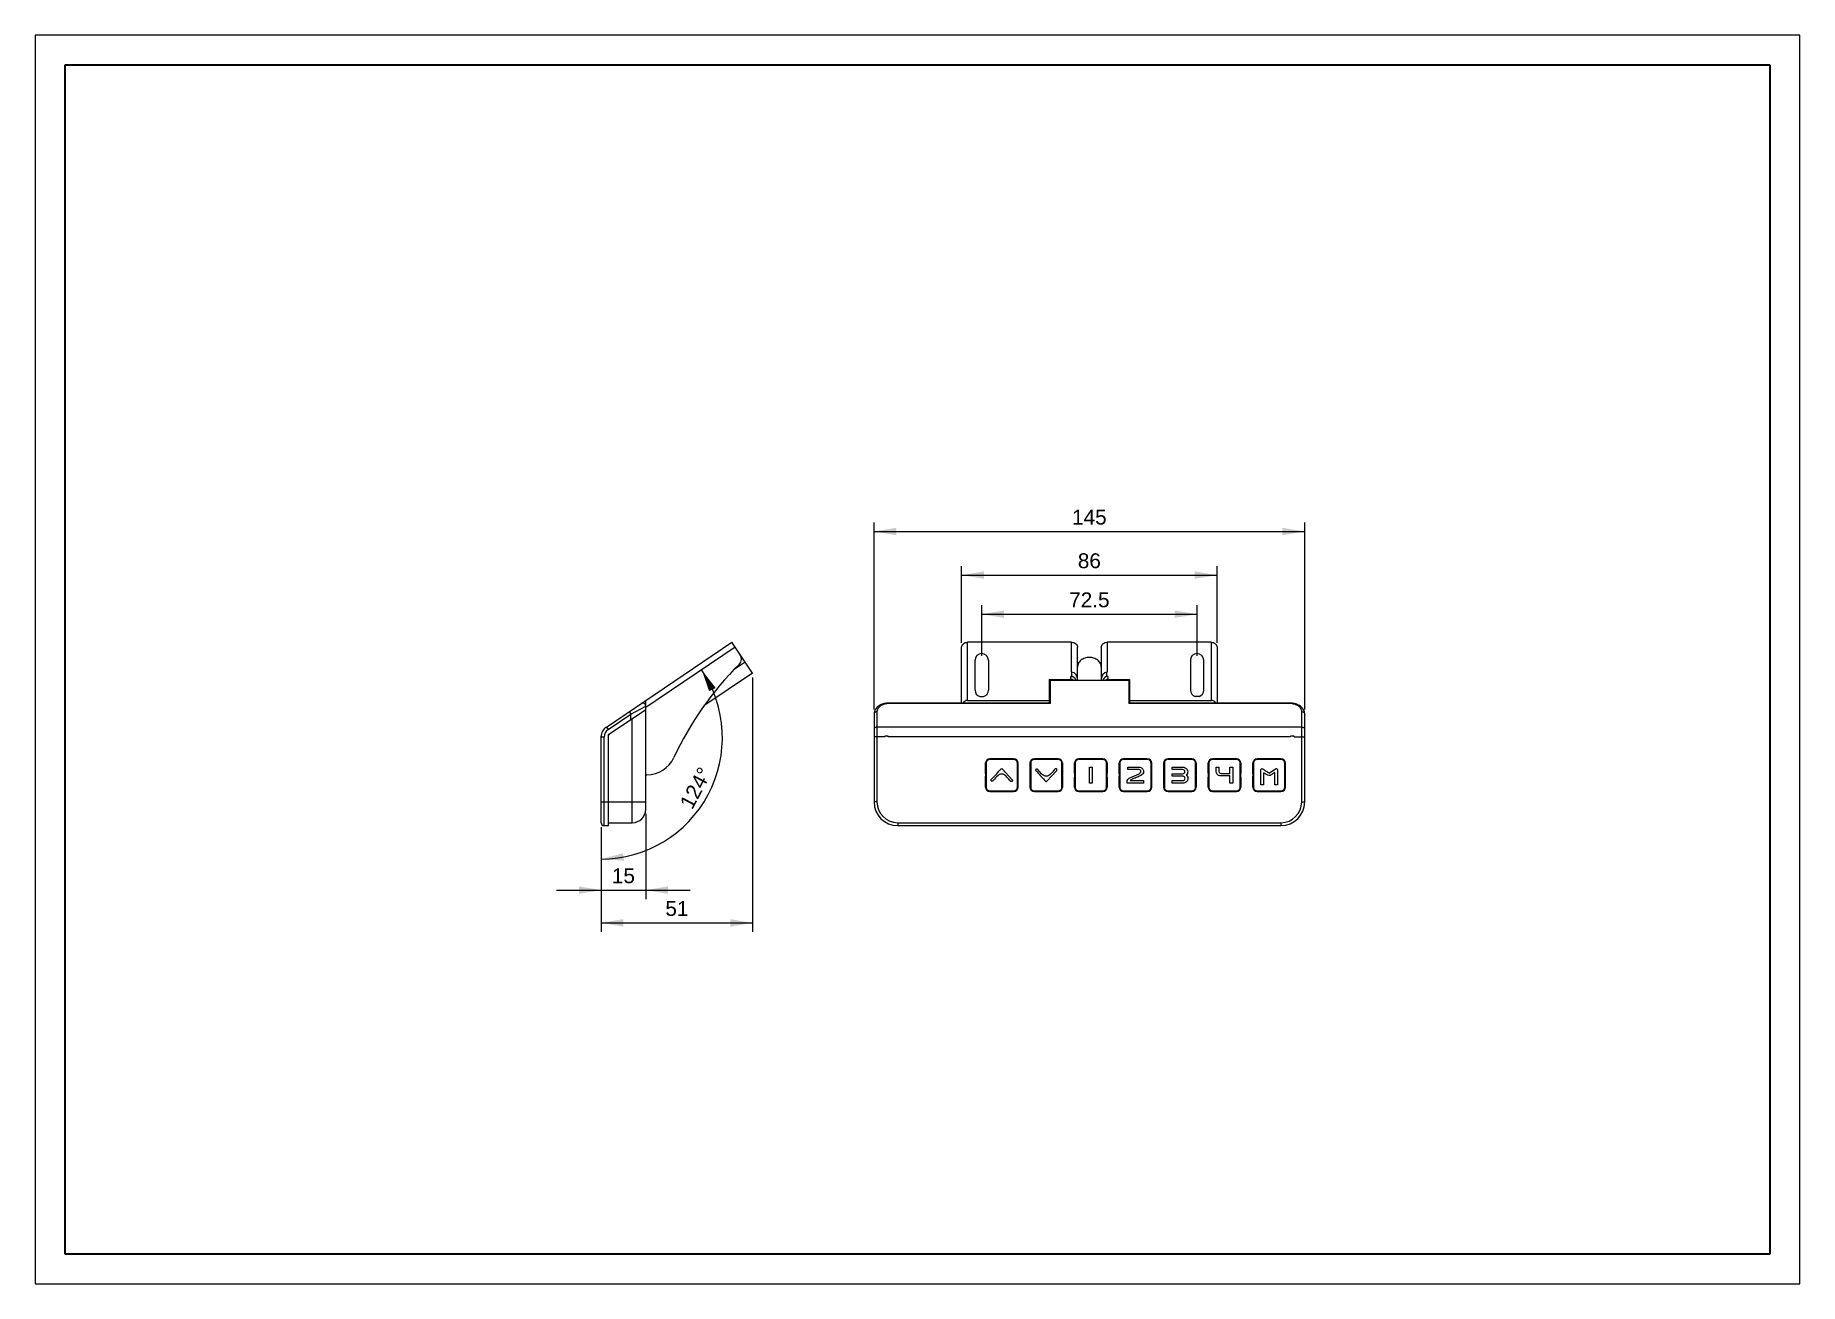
# Model space of a CAD drawing. Header units: millimetres. Extents: x -297 to 297, y -210 to 210.
import ezdxf

# ---------------------------------------------------------------- set-up
doc = ezdxf.new("R2010")
doc.units = ezdxf.units.MM
doc.layers.get('0').update_dxf_attribs({"lineweight": 20})
for name, color, linetype, lineweight in [('CAXA3', 7, 'Continuous', 18), ('粗实线层', 7, 'Continuous', 35), ('细实线层', 7, 'Continuous', 18)]:
    doc.layers.add(name, color=color, linetype=linetype, lineweight=lineweight)
doc.styles.add('标准', font='')
doc.styles.get('标准').set_extended_font_data('arial')
doc.dimstyles.new('标准', dxfattribs={"dimscale": 1.5, "dimtxt": 3.333333, "dimasz": 5, "dimexe": 2, "dimexo": 1, "dimgap": 1.5, "dimtad": 1, "dimdec": 1, "dimdsep": 46, "dimtxsty": '标准', "dimcen": 2.5, "dimdle": 10, "dimclrd": 256, "dimclre": 256, "dimclrt": 7, "dimadec": 0, "dimazin": 0, "dimtfac": 0.714286, "dimtdec": 1, "dimtmove": 0, "dimatfit": 3, "dimfxl": 0, "dimtolj": 1, "dimarcsym": 0})
doc.dimstyles.new('标准$0', dxfattribs={"dimscale": 1.5, "dimtxt": 3.333333, "dimasz": 5, "dimexe": 2, "dimexo": 1, "dimgap": 1.5, "dimtad": 1, "dimdec": 1, "dimdsep": 46, "dimtxsty": '标准', "dimcen": 2.5, "dimdle": 10, "dimclrd": 256, "dimclre": 256, "dimclrt": 7, "dimadec": 0, "dimazin": 0, "dimtfac": 0.714286, "dimtdec": 1, "dimtmove": 0, "dimatfit": 3, "dimfxl": 0, "dimtolj": 1, "dimarcsym": 0})

# ---------------------------------------------------------------- blocks, each defined once
blk = doc.blocks.new('$CAXA_FRAME_13B17AC1$')
at = {"layer": '粗实线层'}
for p, q in [((-287, 200), (-287, -200)), ((287, 200), (-287, 200)), ((287, -200), (287, 200)), ((-287, -200), (287, -200))]:
    blk.add_line(p, q, dxfattribs=at)
at = {"layer": '细实线层'}
for p, q in [((297, 210), (-297, 210)), ((-297, 210), (-297, -210)), ((297, -210), (297, 210)), ((-297, -210), (297, -210))]:
    blk.add_line(p, q, dxfattribs=at)
blk = doc.blocks.new('*X5')
at = {"layer": 'CAXA3', "linetype": 'Continuous'}
for points in [[(-14.64, 43.06), (-7.14, 44.31), (-7.14, 41.81)], [(130.36, 43.06), (122.86, 44.31), (122.86, 41.81)]]:
    blk.add_hatch(color=256, dxfattribs=at).paths.add_polyline_path(points, flags=0)
for p, q in [((-14.64, -16.86), (-14.64, 46.06)), ((-14.64, 43.06), (130.36, 43.06)), ((130.36, -16.86), (130.36, 46.06))]:
    blk.add_line(p, q, dxfattribs=at)
at = {"layer": 'CAXA3', "color": 7, "insert": (57.86, 47.87), "char_height": 5, "width": 21.2271, "attachment_point": 5, "rotation": 360, "style": '标准'}
blk.add_mtext('145', dxfattribs=at)
blk = doc.blocks.new('*X6')
at = {"layer": 'CAXA3', "linetype": 'Continuous'}
for points in [[(14.86, 28.39), (22.36, 29.64), (22.36, 27.14)], [(100.86, 28.39), (93.36, 29.64), (93.36, 27.14)]]:
    blk.add_hatch(color=256, dxfattribs=at).paths.add_polyline_path(points, flags=0)
for p, q in [((14.86, 5.63), (14.86, 31.39)), ((100.86, 5.63), (100.86, 31.39)), ((14.86, 28.39), (100.86, 28.39))]:
    blk.add_line(p, q, dxfattribs=at)
at = {"layer": 'CAXA3', "color": 7, "insert": (57.86, 33.19), "char_height": 5, "width": 14.3369, "attachment_point": 5, "style": '标准'}
blk.add_mtext('86', dxfattribs=at)
blk = doc.blocks.new('*X7')
at = {"layer": 'CAXA3', "linetype": 'Continuous'}
for points in [[(21.61, 15.24), (29.11, 16.49), (29.11, 13.99)], [(94.11, 15.24), (86.61, 16.49), (86.61, 13.99)]]:
    blk.add_hatch(color=256, dxfattribs=at).paths.add_polyline_path(points, flags=0)
for p, q in [((21.61, 1.22), (21.61, 18.24)), ((94.11, 1.22), (94.11, 18.24)), ((21.61, 15.24), (94.11, 15.24))]:
    blk.add_line(p, q, dxfattribs=at)
at = {"layer": 'CAXA3', "color": 7, "insert": (57.86, 20.04), "char_height": 5, "width": 25.9604, "attachment_point": 5, "style": '标准'}
blk.add_mtext('72.5', dxfattribs=at)
blk = doc.blocks.new('*X8')
at = {"layer": 'CAXA3', "linetype": 'Continuous'}
for points in [[(-106.51, -88.61), (-99.01, -87.36), (-99.01, -89.86)], [(-55.5, -88.61), (-63, -87.36), (-63, -89.86)]]:
    blk.add_hatch(color=256, dxfattribs=at).paths.add_polyline_path(points, flags=0)
for p, q in [((-55.5, -6.08), (-55.5, -91.61)), ((-106.51, -56.4), (-106.51, -91.61)), ((-106.51, -88.61), (-55.5, -88.61))]:
    blk.add_line(p, q, dxfattribs=at)
at = {"layer": 'CAXA3', "color": 7, "insert": (-81, -83.81), "char_height": 5, "width": 12.3857, "attachment_point": 5, "style": '标准'}
blk.add_mtext('51', dxfattribs=at)
blk = doc.blocks.new('*X9')
at = {"layer": 'CAXA3', "linetype": 'Continuous'}
for points in [[(-106.51, -77.59), (-114.01, -76.34), (-114.01, -78.84)], [(-91.51, -77.59), (-84.01, -76.34), (-84.01, -78.84)]]:
    blk.add_hatch(color=256, dxfattribs=at).paths.add_polyline_path(points, flags=0)
for p, q in [((-91.51, -51.9), (-91.51, -80.59)), ((-106.51, -56.4), (-106.51, -80.59)), ((-121.51, -77.59), (-76.51, -77.59))]:
    blk.add_line(p, q, dxfattribs=at)
at = {"layer": 'CAXA3', "color": 7, "insert": (-99.01, -72.79), "char_height": 5, "width": 13.4604, "attachment_point": 5, "style": '标准'}
blk.add_mtext('15', dxfattribs=at)
blk = doc.blocks.new('*X10')
at = {"layer": 'CAXA3', "linetype": 'Continuous'}
for points in [[(-72.66, -3.49), (-70.16, -10.66), (-67.92, -9.56)], [(-106.51, -67.14), (-99.16, -65.2), (-98.82, -67.68)]]:
    blk.add_hatch(color=256, dxfattribs=at).paths.add_polyline_path(points, flags=0)
blk.add_line((-106.51, -56.4), (-106.51, -70.14), dxfattribs=at)
for start, end in [(332, 34), (270, 332)]:
    blk.add_arc((-106.51, -26.31), 40.82, start, end, dxfattribs=at)
at = {"layer": 'CAXA3', "color": 7, "insert": (-74.69, -43.23), "char_height": 5, "width": 26.4405, "attachment_point": 5, "rotation": 62, "style": '标准'}
blk.add_mtext('124%%D', dxfattribs=at)

msp = doc.modelspace()

# ---------------------------------------------------------------- linework, layer by layer
at = {"color": 7, "linetype": 'Continuous'}
for p, q in [((-104.74, -22.71), (-62.49, 5.79)), ((-61.37, 4.13), (-91.51, -16.2)), ((-55.5, -4.58), (-62.49, 5.79)), ((14.86, -14.67), (14.86, 4.13)), ((16.86, -13.78), (16.86, 5.79)), ((51.86, 5.79), (16.86, 5.79)), ((51.86, -4.27), (51.86, 5.79)), ((53.86, -6.9), (53.86, 4.13)), ((61.86, 4.13), (61.86, -6.9)), ((63.86, 5.79), (63.86, -4.27)), ((98.86, 5.79), (63.86, 5.79)), ((98.86, 5.79), (98.86, -13.78)), ((100.86, 4.13), (100.86, -14.67)), ((-55.5, -4.58), (-71.88, -15.62)), ((-58.02, -0.85), (-61.69, -3.32)), ((19.36, -10.28), (19.36, -0.28)), ((23.86, -0.28), (23.86, -10.28)), ((51.61, -6.7), (51.61, -5.69)), ((51.61, -5.69), (51.96, -5.69)), ((51.96, -5.73), (51.96, -4.27)), ((63.76, -5.73), (63.76, -4.27)), ((64.11, -5.69), (63.76, -5.69)), ((64.11, -5.69), (64.11, -6.7)), ((91.86, -0.28), (91.86, -10.28)), ((96.36, -10.28), (96.36, -0.28)), ((44.36, -6.7), (44.36, -14.67)), ((44.36, -6.7), (51.61, -6.7)), ((44.61, -6.9), (44.61, -14.84)), ((44.61, -6.9), (71.11, -6.9)), ((64.11, -6.7), (71.36, -6.7)), ((71.11, -6.9), (71.11, -14.84)), ((71.36, -6.7), (71.36, -14.67)), ((-104.01, -25.23), (-91.51, -16.8)), ((-97.07, -17.53), (-96.51, -18.36)), ((-96.51, -18.36), (-91.51, -15.67)), ((-91.51, -15.29), (-91.51, -13.78)), ((-91.51, -50.4), (-91.51, -15.67)), ((-13.64, -17.53), (-13.64, -47.9)), ((-9.64, -14.84), (-9.64, -14.67)), ((44.61, -14.67), (-9.64, -14.67)), ((44.61, -14.84), (-9.64, -14.84)), ((16.86, -13.78), (44.36, -13.78)), ((20.95, -12.44), (22.27, -12.44)), ((125.36, -14.67), (71.11, -14.67)), ((125.36, -14.84), (71.11, -14.84)), ((71.36, -13.78), (98.86, -13.78)), ((94.77, -12.44), (93.45, -12.44)), ((125.49, -14.67), (125.36, -14.67)), ((125.36, -14.84), (125.36, -14.67)), ((129.36, -47.9), (129.36, -17.53)), ((-104.74, -22.71), (-104.18, -23.54)), ((-104.18, -23.54), (-96.51, -18.36)), ((-96.51, -20.17), (-96.51, -18.36)), ((-96.01, -54.9), (-96.01, -19.84)), ((-14.64, -18.36), (-14.64, -47.9)), ((129.36, -22.71), (-13.64, -22.71)), ((130.36, -47.9), (130.36, -18.36)), ((-106.51, -54.9), (-106.51, -25.76)), ((-106.51, -26.03), (-105.51, -26.03)), ((-105.51, -55.9), (-105.51, -26.03)), ((-104.01, -55.9), (-104.01, -25.23)), ((-103.94, -25.4), (-104.01, -25.4)), ((-11.04, -26.03), (-14.64, -26.03)), ((-9.84, -25.76), (-11.04, -25.76)), ((-11.04, -25.9), (-11.04, -25.76)), ((-11.04, -26.03), (-11.04, -25.9)), ((-9.84, -25.9), (-9.84, -25.76)), ((-9.84, -26.03), (-9.84, -25.9)), ((125.56, -26.03), (-9.84, -26.03)), ((126.76, -25.76), (125.56, -25.76)), ((125.56, -25.9), (125.56, -25.76)), ((125.56, -26.03), (125.56, -25.9)), ((126.76, -25.9), (126.76, -25.76)), ((126.76, -26.03), (126.76, -25.9)), ((126.76, -26.03), (130.36, -26.03)), ((22.86, -34.9), (22.86, -42.9)), ((22.91, -38.25), (22.91, -34.8)), ((22.91, -34.8), (23, -34.89)), ((23, -34.89), (23, -42.92)), ((23.1, -34.89), (23, -34.89)), ((23.1, -34.89), (23.1, -42.92)), ((24.26, -33.45), (24.35, -33.54)), ((24.26, -33.45), (27.71, -33.45)), ((24.35, -33.64), (24.35, -33.54)), ((32.38, -33.54), (24.35, -33.54)), ((32.38, -33.64), (24.35, -33.64)), ((32.36, -33.4), (24.36, -33.4)), ((27.71, -33.4), (27.71, -33.48)), ((28.21, -33.4), (28.21, -33.49)), ((28.51, -33.49), (28.21, -33.49)), ((28.51, -33.49), (28.51, -33.4)), ((29.01, -33.48), (29.01, -33.4)), ((29.01, -33.45), (32.46, -33.45)), ((32.46, -33.45), (32.38, -33.54)), ((32.38, -33.64), (32.38, -33.54)), ((33.62, -42.92), (33.62, -34.89)), ((33.62, -34.89), (33.72, -34.89)), ((33.81, -34.8), (33.72, -34.89)), ((33.72, -42.92), (33.72, -34.89)), ((33.81, -34.8), (33.81, -38.25)), ((33.86, -42.9), (33.86, -34.9)), ((37.86, -34.9), (37.86, -42.9)), ((37.91, -34.8), (38, -34.89)), ((37.91, -38.25), (37.91, -34.8)), ((38, -34.89), (38, -42.92)), ((38.1, -34.89), (38, -34.89)), ((38.1, -34.89), (38.1, -42.92)), ((39.26, -33.45), (39.35, -33.54)), ((39.26, -33.45), (42.71, -33.45)), ((39.35, -33.64), (39.35, -33.54)), ((47.38, -33.54), (39.35, -33.54)), ((47.38, -33.64), (39.35, -33.64)), ((47.36, -33.4), (39.36, -33.4)), ((42.71, -33.4), (42.71, -33.48)), ((43.21, -33.4), (43.21, -33.49)), ((43.51, -33.49), (43.21, -33.49)), ((43.51, -33.49), (43.51, -33.4)), ((44.01, -33.48), (44.01, -33.4)), ((44.01, -33.45), (47.46, -33.45)), ((47.46, -33.45), (47.38, -33.54)), ((47.38, -33.64), (47.38, -33.54)), ((48.62, -34.89), (48.72, -34.89)), ((48.62, -42.92), (48.62, -34.89)), ((48.81, -34.8), (48.72, -34.89)), ((48.72, -42.92), (48.72, -34.89)), ((48.81, -34.8), (48.81, -38.25)), ((48.86, -42.9), (48.86, -34.9)), ((52.86, -34.9), (52.86, -42.9)), ((52.91, -34.8), (53, -34.89)), ((52.91, -38.25), (52.91, -34.8)), ((53.1, -34.89), (53, -34.89)), ((53, -34.89), (53, -42.92)), ((53.1, -34.89), (53.1, -42.92)), ((54.26, -33.45), (57.71, -33.45)), ((54.26, -33.45), (54.35, -33.54)), ((62.38, -33.54), (54.35, -33.54)), ((54.35, -33.64), (54.35, -33.54)), ((62.38, -33.64), (54.35, -33.64)), ((62.36, -33.4), (54.36, -33.4)), ((57.71, -33.4), (57.71, -33.48)), ((58.21, -33.4), (58.21, -33.49)), ((58.51, -33.49), (58.21, -33.49)), ((58.51, -33.49), (58.51, -33.4)), ((59.01, -33.48), (59.01, -33.4)), ((59.01, -33.45), (62.46, -33.45)), ((62.46, -33.45), (62.38, -33.54)), ((62.38, -33.64), (62.38, -33.54)), ((63.62, -34.89), (63.72, -34.89)), ((63.62, -42.92), (63.62, -34.89)), ((63.81, -34.8), (63.72, -34.89)), ((63.72, -42.92), (63.72, -34.89)), ((63.81, -34.8), (63.81, -38.25)), ((63.86, -42.9), (63.86, -34.9)), ((67.86, -34.9), (67.86, -42.9)), ((67.91, -34.8), (68, -34.89)), ((67.91, -38.25), (67.91, -34.8)), ((68.1, -34.89), (68, -34.89)), ((68, -34.89), (68, -42.92)), ((68.1, -34.89), (68.1, -42.92)), ((69.26, -33.45), (72.71, -33.45)), ((69.26, -33.45), (69.35, -33.54)), ((77.38, -33.54), (69.35, -33.54)), ((69.35, -33.64), (69.35, -33.54)), ((77.38, -33.64), (69.35, -33.64)), ((77.36, -33.4), (69.36, -33.4)), ((72.71, -33.4), (72.71, -33.48)), ((73.21, -33.4), (73.21, -33.49)), ((73.51, -33.49), (73.21, -33.49)), ((73.51, -33.49), (73.51, -33.4)), ((74.01, -33.48), (74.01, -33.4)), ((74.01, -33.45), (77.46, -33.45)), ((77.46, -33.45), (77.38, -33.54)), ((77.38, -33.64), (77.38, -33.54)), ((78.62, -34.89), (78.72, -34.89)), ((78.62, -42.92), (78.62, -34.89)), ((78.81, -34.8), (78.72, -34.89)), ((78.72, -42.92), (78.72, -34.89)), ((78.81, -34.8), (78.81, -38.25)), ((78.86, -42.9), (78.86, -34.9)), ((82.86, -34.9), (82.86, -42.9)), ((82.91, -34.8), (83, -34.89)), ((82.91, -38.25), (82.91, -34.8)), ((83.1, -34.89), (83, -34.89)), ((83, -34.89), (83, -42.92)), ((83.1, -34.89), (83.1, -42.92)), ((84.26, -33.45), (87.71, -33.45)), ((84.26, -33.45), (84.35, -33.54)), ((92.38, -33.54), (84.35, -33.54)), ((84.35, -33.64), (84.35, -33.54)), ((92.38, -33.64), (84.35, -33.64)), ((92.36, -33.4), (84.36, -33.4)), ((87.71, -33.4), (87.71, -33.48)), ((88.21, -33.4), (88.21, -33.49)), ((88.51, -33.49), (88.21, -33.49)), ((88.51, -33.49), (88.51, -33.4)), ((89.01, -33.48), (89.01, -33.4)), ((89.01, -33.45), (92.46, -33.45)), ((92.46, -33.45), (92.38, -33.54)), ((92.38, -33.64), (92.38, -33.54)), ((93.62, -34.89), (93.72, -34.89)), ((93.62, -42.92), (93.62, -34.89)), ((93.81, -34.8), (93.72, -34.89)), ((93.72, -42.92), (93.72, -34.89)), ((93.81, -34.8), (93.81, -38.25)), ((93.86, -42.9), (93.86, -34.9)), ((97.86, -34.9), (97.86, -42.9)), ((97.91, -34.8), (98, -34.89)), ((97.91, -38.25), (97.91, -34.8)), ((98.1, -34.89), (98, -34.89)), ((98, -34.89), (98, -42.92)), ((98.1, -34.89), (98.1, -42.92)), ((99.26, -33.45), (102.71, -33.45)), ((99.26, -33.45), (99.35, -33.54)), ((107.38, -33.54), (99.35, -33.54)), ((99.35, -33.64), (99.35, -33.54)), ((107.38, -33.64), (99.35, -33.64)), ((107.36, -33.4), (99.36, -33.4)), ((102.71, -33.4), (102.71, -33.48)), ((103.21, -33.4), (103.21, -33.49)), ((103.51, -33.49), (103.21, -33.49)), ((103.51, -33.49), (103.51, -33.4)), ((104.01, -33.48), (104.01, -33.4)), ((104.01, -33.45), (107.46, -33.45)), ((107.46, -33.45), (107.38, -33.54)), ((107.38, -33.64), (107.38, -33.54)), ((108.62, -34.89), (108.72, -34.89)), ((108.62, -42.92), (108.62, -34.89)), ((108.81, -34.8), (108.72, -34.89)), ((108.72, -42.92), (108.72, -34.89)), ((108.81, -34.8), (108.81, -38.25)), ((108.86, -42.9), (108.86, -34.9)), ((112.86, -34.9), (112.86, -42.9)), ((112.91, -34.8), (113, -34.89)), ((112.91, -38.25), (112.91, -34.8)), ((113.1, -34.89), (113, -34.89)), ((113, -34.89), (113, -42.92)), ((113.1, -34.89), (113.1, -42.92)), ((114.26, -33.45), (117.71, -33.45)), ((114.26, -33.45), (114.35, -33.54)), ((122.38, -33.54), (114.35, -33.54)), ((114.35, -33.64), (114.35, -33.54)), ((122.38, -33.64), (114.35, -33.64)), ((122.36, -33.4), (114.36, -33.4)), ((117.71, -33.4), (117.71, -33.48)), ((118.21, -33.4), (118.21, -33.49)), ((118.51, -33.49), (118.21, -33.49)), ((118.51, -33.49), (118.51, -33.4)), ((119.01, -33.48), (119.01, -33.4)), ((119.01, -33.45), (122.46, -33.45)), ((122.46, -33.45), (122.38, -33.54)), ((122.38, -33.64), (122.38, -33.54)), ((123.62, -34.89), (123.72, -34.89)), ((123.62, -42.92), (123.62, -34.89)), ((123.81, -34.8), (123.72, -34.89)), ((123.72, -42.92), (123.72, -34.89)), ((123.81, -34.8), (123.81, -38.25)), ((123.86, -42.9), (123.86, -34.9)), ((-91.51, -38.78), (-91.08, -38.78)), ((22.94, -38.25), (22.86, -38.25)), ((22.95, -38.75), (22.86, -38.75)), ((22.86, -39.05), (22.95, -39.05)), ((22.86, -39.55), (22.94, -39.55)), ((22.91, -43), (22.91, -39.55)), ((22.95, -38.75), (22.95, -39.05)), ((28.58, -36.84), (31.9, -40.5)), ((33.77, -39.05), (33.77, -38.75)), ((33.86, -38.75), (33.77, -38.75)), ((33.77, -39.05), (33.86, -39.05)), ((33.86, -38.25), (33.78, -38.25)), ((33.78, -39.55), (33.86, -39.55)), ((33.81, -39.55), (33.81, -43)), ((37.94, -38.25), (37.86, -38.25)), ((37.95, -38.75), (37.86, -38.75)), ((37.86, -39.05), (37.95, -39.05)), ((37.86, -39.55), (37.94, -39.55)), ((37.91, -43), (37.91, -39.55)), ((37.95, -38.75), (37.95, -39.05)), ((46.9, -37.31), (43.58, -40.96)), ((48.86, -38.75), (48.77, -38.75)), ((48.77, -39.05), (48.77, -38.75)), ((48.77, -39.05), (48.86, -39.05)), ((48.86, -38.25), (48.78, -38.25)), ((48.78, -39.55), (48.86, -39.55)), ((48.81, -39.55), (48.81, -43)), ((52.94, -38.25), (52.86, -38.25)), ((52.95, -38.75), (52.86, -38.75)), ((52.86, -39.05), (52.95, -39.05)), ((52.86, -39.55), (52.94, -39.55)), ((52.91, -43), (52.91, -39.55)), ((52.95, -38.75), (52.95, -39.05)), ((57.91, -36.17), (58.81, -36.17)), ((57.91, -41.63), (57.91, -36.17)), ((58.81, -36.17), (58.81, -41.63)), ((63.86, -38.75), (63.77, -38.75)), ((63.77, -39.05), (63.77, -38.75)), ((63.77, -39.05), (63.86, -39.05)), ((63.86, -38.25), (63.78, -38.25)), ((63.78, -39.55), (63.86, -39.55)), ((63.81, -39.55), (63.81, -43)), ((67.94, -38.25), (67.86, -38.25)), ((67.95, -38.75), (67.86, -38.75)), ((67.86, -39.05), (67.95, -39.05)), ((67.86, -39.55), (67.94, -39.55)), ((67.91, -43), (67.91, -39.55)), ((67.95, -38.75), (67.95, -39.05)), ((70.6, -41.63), (70.6, -40.72)), ((70.82, -36.17), (74.61, -36.17)), ((70.82, -37.06), (70.82, -36.17)), ((74.58, -37.06), (70.82, -37.06)), ((71.5, -39.8), (74.58, -38.41)), ((71.54, -40.72), (76.06, -40.72)), ((76.06, -40.72), (76.06, -41.63)), ((78.86, -38.75), (78.77, -38.75)), ((78.77, -39.05), (78.77, -38.75)), ((78.77, -39.05), (78.86, -39.05)), ((78.86, -38.25), (78.78, -38.25)), ((78.78, -39.55), (78.86, -39.55)), ((78.81, -39.55), (78.81, -43)), ((82.94, -38.25), (82.86, -38.25)), ((82.95, -38.75), (82.86, -38.75)), ((82.86, -39.05), (82.95, -39.05)), ((82.86, -39.55), (82.94, -39.55)), ((82.91, -43), (82.91, -39.55)), ((82.95, -38.75), (82.95, -39.05)), ((85.68, -36.17), (89.29, -36.17)), ((85.68, -37.06), (85.68, -36.17)), ((89.24, -37.06), (85.68, -37.06)), ((85.68, -38.41), (89.24, -38.41)), ((85.68, -39.29), (85.68, -38.41)), ((89.39, -39.29), (85.68, -39.29)), ((85.68, -40.72), (89.31, -40.72)), ((85.68, -41.63), (85.68, -40.72)), ((93.86, -38.75), (93.77, -38.75)), ((93.77, -39.05), (93.77, -38.75)), ((93.77, -39.05), (93.86, -39.05)), ((93.86, -38.25), (93.78, -38.25)), ((93.78, -39.55), (93.86, -39.55)), ((93.81, -39.55), (93.81, -43)), ((97.94, -38.25), (97.86, -38.25)), ((97.95, -38.75), (97.86, -38.75)), ((97.86, -39.05), (97.95, -39.05)), ((97.86, -39.55), (97.94, -39.55)), ((97.91, -43), (97.91, -39.55)), ((97.95, -38.75), (97.95, -39.05)), ((100.6, -36.17), (101.48, -36.17)), ((100.6, -37.68), (100.6, -36.17)), ((101.48, -36.17), (101.48, -37.69)), ((102.13, -38.33), (105.18, -38.33)), ((105.18, -39.19), (102.13, -39.19)), ((105.18, -36.17), (106.12, -36.17)), ((105.18, -38.33), (105.18, -36.17)), ((105.18, -41.63), (105.18, -39.19)), ((106.12, -36.17), (106.12, -41.63)), ((108.86, -38.75), (108.77, -38.75)), ((108.77, -39.05), (108.77, -38.75)), ((108.77, -39.05), (108.86, -39.05)), ((108.86, -38.25), (108.78, -38.25)), ((108.78, -39.55), (108.86, -39.55)), ((108.81, -39.55), (108.81, -43)), ((112.94, -38.25), (112.86, -38.25)), ((112.95, -38.75), (112.86, -38.75)), ((112.86, -39.05), (112.95, -39.05)), ((112.86, -39.55), (112.94, -39.55)), ((112.91, -43), (112.91, -39.55)), ((112.95, -38.75), (112.95, -39.05)), ((115.64, -42.16), (115.64, -36.99)), ((117.99, -38.97), (116.53, -38.09)), ((116.53, -38.09), (116.53, -42.16)), ((118.39, -38.19), (120.52, -36.83)), ((120.25, -42.16), (120.25, -38.05)), ((121.16, -37.05), (121.16, -42.16)), ((123.86, -38.75), (123.77, -38.75)), ((123.77, -39.05), (123.77, -38.75)), ((123.77, -39.05), (123.86, -39.05)), ((123.86, -38.25), (123.78, -38.25)), ((123.78, -39.55), (123.86, -39.55)), ((123.81, -39.55), (123.81, -43)), ((22.91, -43), (23, -42.92)), ((23.1, -42.92), (23, -42.92)), ((24.26, -44.35), (24.35, -44.27)), ((27.71, -44.35), (24.26, -44.35)), ((24.35, -44.17), (24.35, -44.27)), ((24.35, -44.17), (32.38, -44.17)), ((24.35, -44.27), (32.38, -44.27)), ((24.36, -44.4), (32.36, -44.4)), ((27.71, -44.32), (27.71, -44.4)), ((28.21, -44.31), (28.21, -44.4)), ((28.21, -44.31), (28.51, -44.31)), ((28.51, -44.4), (28.51, -44.31)), ((29.01, -44.4), (29.01, -44.32)), ((32.46, -44.35), (29.01, -44.35)), ((32.38, -44.17), (32.38, -44.27)), ((32.46, -44.35), (32.38, -44.27)), ((33.62, -42.92), (33.72, -42.92)), ((33.81, -43), (33.72, -42.92)), ((37.91, -43), (38, -42.92)), ((38.1, -42.92), (38, -42.92)), ((39.26, -44.35), (39.35, -44.27)), ((42.71, -44.35), (39.26, -44.35)), ((39.35, -44.17), (39.35, -44.27)), ((39.35, -44.17), (47.38, -44.17)), ((39.35, -44.27), (47.38, -44.27)), ((39.36, -44.4), (47.36, -44.4)), ((42.71, -44.32), (42.71, -44.4)), ((43.21, -44.31), (43.51, -44.31)), ((43.21, -44.31), (43.21, -44.4)), ((43.51, -44.4), (43.51, -44.31)), ((44.01, -44.4), (44.01, -44.32)), ((47.46, -44.35), (44.01, -44.35)), ((47.38, -44.17), (47.38, -44.27)), ((47.46, -44.35), (47.38, -44.27)), ((48.62, -42.92), (48.72, -42.92)), ((48.81, -43), (48.72, -42.92)), ((52.91, -43), (53, -42.92)), ((53.1, -42.92), (53, -42.92)), ((54.26, -44.35), (54.35, -44.27)), ((57.71, -44.35), (54.26, -44.35)), ((54.35, -44.17), (62.38, -44.17)), ((54.35, -44.17), (54.35, -44.27)), ((54.35, -44.27), (62.38, -44.27)), ((54.36, -44.4), (62.36, -44.4)), ((57.71, -44.32), (57.71, -44.4)), ((58.81, -41.63), (57.91, -41.63)), ((58.21, -44.31), (58.51, -44.31)), ((58.21, -44.31), (58.21, -44.4)), ((58.51, -44.4), (58.51, -44.31)), ((59.01, -44.4), (59.01, -44.32)), ((62.46, -44.35), (59.01, -44.35)), ((62.38, -44.17), (62.38, -44.27)), ((62.46, -44.35), (62.38, -44.27)), ((63.62, -42.92), (63.72, -42.92)), ((63.81, -43), (63.72, -42.92)), ((67.91, -43), (68, -42.92)), ((68.1, -42.92), (68, -42.92)), ((69.26, -44.35), (69.35, -44.27)), ((72.71, -44.35), (69.26, -44.35)), ((69.35, -44.17), (77.38, -44.17)), ((69.35, -44.17), (69.35, -44.27)), ((69.35, -44.27), (77.38, -44.27)), ((69.36, -44.4), (77.36, -44.4)), ((76.06, -41.63), (70.6, -41.63)), ((72.71, -44.32), (72.71, -44.4)), ((73.21, -44.31), (73.51, -44.31)), ((73.21, -44.31), (73.21, -44.4)), ((73.51, -44.4), (73.51, -44.31)), ((74.01, -44.4), (74.01, -44.32)), ((77.46, -44.35), (74.01, -44.35)), ((77.38, -44.17), (77.38, -44.27)), ((77.46, -44.35), (77.38, -44.27)), ((78.62, -42.92), (78.72, -42.92)), ((78.81, -43), (78.72, -42.92)), ((82.91, -43), (83, -42.92)), ((83.1, -42.92), (83, -42.92)), ((84.26, -44.35), (84.35, -44.27)), ((87.71, -44.35), (84.26, -44.35)), ((84.35, -44.17), (92.38, -44.17)), ((84.35, -44.17), (84.35, -44.27)), ((84.35, -44.27), (92.38, -44.27)), ((84.36, -44.4), (92.36, -44.4)), ((89.31, -41.63), (85.68, -41.63)), ((87.71, -44.32), (87.71, -44.4)), ((88.21, -44.31), (88.51, -44.31)), ((88.21, -44.31), (88.21, -44.4)), ((88.51, -44.4), (88.51, -44.31)), ((89.01, -44.4), (89.01, -44.32)), ((92.46, -44.35), (89.01, -44.35)), ((92.38, -44.17), (92.38, -44.27)), ((92.46, -44.35), (92.38, -44.27)), ((93.62, -42.92), (93.72, -42.92)), ((93.81, -43), (93.72, -42.92)), ((97.91, -43), (98, -42.92)), ((98.1, -42.92), (98, -42.92)), ((99.26, -44.35), (99.35, -44.27)), ((102.71, -44.35), (99.26, -44.35)), ((99.35, -44.17), (107.38, -44.17)), ((99.35, -44.17), (99.35, -44.27)), ((99.35, -44.27), (107.38, -44.27)), ((99.36, -44.4), (107.36, -44.4)), ((102.71, -44.32), (102.71, -44.4)), ((103.21, -44.31), (103.51, -44.31)), ((103.21, -44.31), (103.21, -44.4)), ((103.51, -44.4), (103.51, -44.31)), ((104.01, -44.4), (104.01, -44.32)), ((107.46, -44.35), (104.01, -44.35)), ((106.12, -41.63), (105.18, -41.63)), ((107.38, -44.17), (107.38, -44.27)), ((107.46, -44.35), (107.38, -44.27)), ((108.62, -42.92), (108.72, -42.92)), ((108.81, -43), (108.72, -42.92)), ((112.91, -43), (113, -42.92)), ((113.1, -42.92), (113, -42.92)), ((114.26, -44.35), (114.35, -44.27)), ((117.71, -44.35), (114.26, -44.35)), ((114.35, -44.17), (122.38, -44.17)), ((114.35, -44.17), (114.35, -44.27)), ((114.35, -44.27), (122.38, -44.27)), ((114.36, -44.4), (122.36, -44.4)), ((116.53, -42.16), (115.64, -42.16)), ((117.71, -44.32), (117.71, -44.4)), ((118.21, -44.31), (118.51, -44.31)), ((118.21, -44.31), (118.21, -44.4)), ((118.51, -44.4), (118.51, -44.31)), ((119.01, -44.4), (119.01, -44.32)), ((122.46, -44.35), (119.01, -44.35)), ((121.16, -42.16), (120.25, -42.16)), ((122.38, -44.17), (122.38, -44.27)), ((122.46, -44.35), (122.38, -44.27)), ((123.62, -42.92), (123.72, -42.92)), ((123.81, -43), (123.72, -42.92)), ((-106.51, -47.9), (-91.51, -47.9)), ((-13.64, -47.9), (-14.64, -47.9)), ((129.36, -47.9), (130.36, -47.9)), ((-105.51, -55.9), (-104.01, -55.9)), ((-104.01, -54.9), (-96.01, -54.9)), ((-6.64, -54.9), (-6.64, -55.9)), ((-6.64, -54.9), (122.36, -54.9)), ((-6.64, -55.9), (122.36, -55.9)), ((122.36, -54.9), (122.36, -55.9))]:
    msp.add_line(p, q, dxfattribs=at)
for points in [[(-9.64, -14.67), (-9.75, -14.67), (-10.11, -14.68), (-10.47, -14.71), (-10.83, -14.77), (-11.18, -14.84), (-11.54, -14.94), (-11.89, -15.05), (-12.23, -15.19), (-12.56, -15.35), (-12.87, -15.52), (-13.17, -15.72), (-13.44, -15.94), (-13.7, -16.18), (-13.93, -16.44), (-14.12, -16.71), (-14.29, -17), (-14.43, -17.29), (-14.53, -17.6), (-14.6, -17.91), (-14.64, -18.22), (-14.64, -18.36)], [(130.36, -18.36), (130.36, -18.23), (130.33, -17.92), (130.26, -17.61), (130.16, -17.31), (130.02, -17.01), (129.85, -16.72), (129.66, -16.45), (129.43, -16.19), (129.18, -15.95), (128.9, -15.73), (128.61, -15.53), (128.29, -15.35), (127.96, -15.2), (127.63, -15.06), (127.28, -14.94), (126.92, -14.85), (126.57, -14.77), (126.21, -14.72), (125.85, -14.68), (125.49, -14.67)]]:
    msp.add_lwpolyline(points, dxfattribs=at)
for centre, radius, start, end in [((-61.74, 0.21), 2.5, 314.92336, 34), ((21.61, -0.28), 2.25, 0, 180), ((94.11, -0.28), 2.25, 0, 180), ((17.7, -79.45), 110, 134.92336, 155.02628), ((51.86, -9.57), 5.3, 88.91862, 90.0002), ((63.86, -9.57), 5.3, 89.9998, 91.08138), ((21.61, -10.28), 2.25, 180, 252.9389), ((21.61, -10.28), 2.25, 287.0611, 360), ((94.11, -10.28), 2.25, 180, 252.9389), ((94.11, -10.28), 2.25, 287.0611, 0), ((-92.51, -15.67), 1, 0, 124), ((-102.51, -26.03), 4, 124, 180), ((-102.51, -26.03), 3, 124, 180), ((-103.01, -25.76), 1, 130.3422, 167.45856), ((-91.08, -28.78), 10, 270, 335.02628), ((24.36, -34.9), 1.5, 90, 180), ((24.35, -34.89), 1.35, 89.99872, 180.00128), ((24.35, -34.89), 1.25, 89.99693, 180.00307), ((32.36, -34.9), 1.5, 0, 90), ((32.38, -34.89), 1.35, 359.99872, 90.00128), ((32.38, -34.89), 1.25, 359.99693, 90.00307), ((39.36, -34.9), 1.5, 90, 180), ((39.35, -34.89), 1.35, 89.99872, 180.00128), ((39.35, -34.89), 1.25, 89.99693, 180.00307), ((47.36, -34.9), 1.5, 360, 90), ((47.38, -34.89), 1.35, 359.99872, 90.00128), ((47.38, -34.89), 1.25, 359.99693, 90.00307), ((54.36, -34.9), 1.5, 90, 180), ((54.35, -34.89), 1.35, 89.99872, 180.00128), ((54.35, -34.89), 1.25, 89.99693, 180.00307), ((62.36, -34.9), 1.5, 0, 90), ((62.38, -34.89), 1.35, 359.99872, 90.00128), ((62.38, -34.89), 1.25, 359.99693, 90.00307), ((69.36, -34.9), 1.5, 90, 180), ((69.35, -34.89), 1.35, 89.99872, 180.00128), ((69.35, -34.89), 1.25, 89.99693, 180.00307), ((77.36, -34.9), 1.5, 0, 90), ((77.38, -34.89), 1.35, 359.99872, 90.00128), ((77.38, -34.89), 1.25, 359.99693, 90.00307), ((84.36, -34.9), 1.5, 90, 180), ((84.35, -34.89), 1.35, 89.99872, 180.00128), ((84.35, -34.89), 1.25, 89.99693, 180.00307), ((92.36, -34.9), 1.5, 0, 90), ((92.38, -34.89), 1.35, 359.99872, 90.00128), ((92.38, -34.89), 1.25, 359.99693, 90.00307), ((99.36, -34.9), 1.5, 90, 180), ((99.35, -34.89), 1.35, 89.99872, 180.00128), ((99.35, -34.89), 1.25, 89.99693, 180.00307), ((107.36, -34.9), 1.5, 0, 90), ((107.38, -34.89), 1.35, 359.99872, 90.00128), ((107.38, -34.89), 1.25, 359.99693, 90.00307), ((114.36, -34.9), 1.5, 90, 180), ((114.35, -34.89), 1.35, 89.99872, 180.00128), ((114.35, -34.89), 1.25, 89.99693, 180.00307), ((122.36, -34.9), 1.5, 0, 90), ((122.38, -34.89), 1.35, 359.99872, 90.00128), ((122.38, -34.89), 1.25, 359.99693, 90.00307), ((24.36, -42.9), 1.5, 180, 270), ((24.35, -42.92), 1.35, 179.99871, 270.00129), ((24.35, -42.92), 1.25, 179.99693, 270.00307), ((32.36, -42.9), 1.5, 270, 0), ((32.38, -42.92), 1.35, 269.99871, 0.00129), ((32.38, -42.92), 1.25, 269.99693, 0.00307), ((39.36, -42.9), 1.5, 180, 270), ((39.35, -42.92), 1.35, 179.99871, 270.00129), ((39.35, -42.92), 1.25, 179.99693, 270.00307), ((47.36, -42.9), 1.5, 270, 0), ((47.38, -42.92), 1.35, 269.99871, 0.00129), ((47.38, -42.92), 1.25, 269.99693, 0.00307), ((54.36, -42.9), 1.5, 180, 270), ((54.35, -42.92), 1.35, 179.99871, 270.00129), ((54.35, -42.92), 1.25, 179.99693, 270.00307), ((62.36, -42.9), 1.5, 270, 0), ((62.38, -42.92), 1.35, 269.99871, 0.00129), ((62.38, -42.92), 1.25, 269.99693, 0.00307), ((69.36, -42.9), 1.5, 180, 270), ((69.35, -42.92), 1.35, 179.99871, 270.00129), ((69.35, -42.92), 1.25, 179.99693, 270.00307), ((77.36, -42.9), 1.5, 270, 0), ((77.38, -42.92), 1.35, 269.99871, 0.00129), ((77.38, -42.92), 1.25, 269.99693, 0.00307), ((84.36, -42.9), 1.5, 180, 270), ((84.35, -42.92), 1.35, 179.99871, 270.00129), ((84.35, -42.92), 1.25, 179.99693, 270.00307), ((92.36, -42.9), 1.5, 270, 0), ((92.38, -42.92), 1.35, 269.99871, 0.00129), ((92.38, -42.92), 1.25, 269.99693, 0.00307), ((99.36, -42.9), 1.5, 180, 270), ((99.35, -42.92), 1.35, 179.99871, 270.00129), ((99.35, -42.92), 1.25, 179.99693, 270.00307), ((107.36, -42.9), 1.5, 270, 360), ((107.38, -42.92), 1.35, 269.99871, 0.00129), ((107.38, -42.92), 1.25, 269.99693, 0.00307), ((114.36, -42.9), 1.5, 180, 270), ((114.35, -42.92), 1.35, 179.99871, 270.00129), ((114.35, -42.92), 1.25, 179.99693, 270.00307), ((122.36, -42.9), 1.5, 270, 360), ((122.38, -42.92), 1.35, 269.99871, 0.00129), ((122.38, -42.92), 1.25, 269.99693, 0.00307), ((-96.01, -50.4), 4.5, 270, 0), ((-6.64, -47.9), 8, 180, 270), ((-6.64, -47.9), 7, 180, 270), ((122.36, -47.9), 8, 270, 360), ((122.36, -47.9), 7, 270, 360), ((-105.51, -54.9), 1, 180, 270)]:
    msp.add_arc(centre, radius, start, end, dxfattribs=at)
for centre, major_axis, ratio, start_param, end_param in [((51.61, -8.1), (0, 2.41), 0.829038, 5.232431, 6.283185), ((51.86, -6.69), (0, -2.41), 0.829038, 1.570796, 3.091572), ((63.86, -6.69), (0, 2.41), 0.829038, 0.050021, 1.570796), ((64.11, -8.1), (0, 2.41), 0.829038, 0, 1.050754), ((51.61, -9.11), (0, 2.41), 0.829038, 5.871606, 6.283185), ((64.11, -9.11), (0, -2.41), 0.829038, 3.141593, 3.553172), ((16.86, -16.2), (0, -2.41), 0.829038, 3.141593, 4.023909), ((98.86, -16.2), (0, -2.41), 0.829038, 2.259276, 3.141593), ((28.21, -33.48), (0.5, 0), 0.017455, 3.141593, 4.712389), ((28.51, -33.48), (0.5, 0), 0.017455, 4.712389, 6.283185), ((43.21, -33.48), (0.5, 0), 0.017455, 3.141593, 4.712389), ((43.51, -33.48), (0.5, 0), 0.017455, 4.712389, 6.283185), ((58.21, -33.48), (0.5, 0), 0.017455, 3.141593, 4.712389), ((58.51, -33.48), (0.5, 0), 0.017455, 4.712389, 6.283185), ((73.21, -33.48), (0.5, 0), 0.017455, 3.141593, 4.712389), ((73.51, -33.48), (0.5, 0), 0.017455, 4.712389, 6.283185), ((88.21, -33.48), (0.5, 0), 0.017455, 3.141593, 4.712389), ((88.51, -33.48), (0.5, 0), 0.017455, 4.712389, 6.283185), ((103.21, -33.48), (0.5, 0), 0.017455, 3.141593, 4.712389), ((103.51, -33.48), (0.5, 0), 0.017455, 4.712389, 6.283185), ((118.21, -33.48), (0.5, 0), 0.017455, 3.141593, 4.712389), ((118.51, -33.48), (0.5, 0), 0.017455, 4.712389, 6.283185), ((22.94, -38.75), (0, 0.5), 0.017455, 4.712389, 6.283185), ((22.94, -39.05), (0, 0.5), 0.017455, 3.141593, 4.712389), ((33.78, -38.75), (0, 0.5), 0.017455, 0, 1.570796), ((33.78, -39.05), (0, 0.5), 0.017455, 1.570796, 3.141593), ((37.94, -38.75), (0, 0.5), 0.017455, 4.712389, 6.283185), ((37.94, -39.05), (0, 0.5), 0.017455, 3.141593, 4.712389), ((48.78, -38.75), (0, 0.5), 0.017455, 0, 1.570796), ((48.78, -39.05), (0, 0.5), 0.017455, 1.570796, 3.141593), ((52.94, -38.75), (0, 0.5), 0.017455, 4.712389, 6.283185), ((52.94, -39.05), (0, 0.5), 0.017455, 3.141593, 4.712389), ((63.78, -38.75), (0, 0.5), 0.017455, 0, 1.570796), ((63.78, -39.05), (0, 0.5), 0.017455, 1.570796, 3.141593), ((67.94, -38.75), (0, 0.5), 0.017455, 4.712389, 6.283185), ((67.94, -39.05), (0, 0.5), 0.017455, 3.141593, 4.712389), ((78.78, -38.75), (0, 0.5), 0.017455, 0, 1.570796), ((78.78, -39.05), (0, 0.5), 0.017455, 1.570796, 3.141593), ((82.94, -38.75), (0, 0.5), 0.017455, 4.712389, 6.283185), ((82.94, -39.05), (0, 0.5), 0.017455, 3.141593, 4.712389), ((93.78, -38.75), (0, 0.5), 0.017455, 0, 1.570796), ((93.78, -39.05), (0, 0.5), 0.017455, 1.570796, 3.141593), ((97.94, -38.75), (0, 0.5), 0.017455, 4.712389, 6.283185), ((97.94, -39.05), (0, 0.5), 0.017455, 3.141593, 4.712389), ((108.78, -38.75), (0, 0.5), 0.017455, 0, 1.570796), ((108.78, -39.05), (0, 0.5), 0.017455, 1.570796, 3.141593), ((112.94, -38.75), (0, 0.5), 0.017455, 4.712389, 6.283185), ((112.94, -39.05), (0, 0.5), 0.017455, 3.141593, 4.712389), ((123.78, -38.75), (0, 0.5), 0.017455, 0, 1.570796), ((123.78, -39.05), (0, 0.5), 0.017455, 1.570796, 3.141593), ((28.21, -44.32), (0.5, 0), 0.017455, 1.570796, 3.141593), ((28.51, -44.32), (0.5, 0), 0.017455, 0, 1.570796), ((43.21, -44.32), (0.5, 0), 0.017455, 1.570796, 3.141593), ((43.51, -44.32), (0.5, 0), 0.017455, 0, 1.570796), ((58.21, -44.32), (0.5, 0), 0.017455, 1.570796, 3.141593), ((58.51, -44.32), (0.5, 0), 0.017455, 0, 1.570796), ((73.21, -44.32), (0.5, 0), 0.017455, 1.570796, 3.141593), ((73.51, -44.32), (0.5, 0), 0.017455, 0, 1.570796), ((88.21, -44.32), (0.5, 0), 0.017455, 1.570796, 3.141593), ((88.51, -44.32), (0.5, 0), 0.017455, 0, 1.570796), ((103.21, -44.32), (0.5, 0), 0.017455, 1.570796, 3.141593), ((103.51, -44.32), (0.5, 0), 0.017455, 0, 1.570796), ((118.21, -44.32), (0.5, 0), 0.017455, 1.570796, 3.141593), ((118.51, -44.32), (0.5, 0), 0.017455, 0, 1.570796)]:
    msp.add_ellipse(centre, major_axis=major_axis, ratio=ratio, start_param=start_param, end_param=end_param, dxfattribs=at)
for points, knots in [([(14.86, 4.13), (14.86, 4.35), (14.97, 4.8), (15.43, 5.35), (16.09, 5.71), (16.6, 5.79), (16.86, 5.79)], [0, 0, 0, 0, 33.177148, 68.296715, 105.999865, 145.439856, 145.439856, 145.439856, 145.439856]), ([(51.86, 5.79), (52.12, 5.79), (52.63, 5.71), (53.29, 5.35), (53.75, 4.8), (53.86, 4.35), (53.86, 4.13)], [0, 0, 0, 0, 149.979216, 293.353715, 426.903569, 553.066954, 553.066954, 553.066954, 553.066954]), ([(61.86, -2.56), (61.86, -2.35), (61.81, -1.91), (61.58, -1.29), (61.2, -0.72), (60.7, -0.22), (60.09, 0.19), (59.39, 0.49), (58.64, 0.67), (57.86, 0.74), (57.08, 0.67), (56.33, 0.49), (55.63, 0.19), (55.02, -0.22), (54.52, -0.72), (54.15, -1.29), (53.91, -1.91), (53.86, -2.35), (53.86, -2.56)], [0, 0, 0, 0, 128.462295, 259.236257, 394.19466, 534.427172, 680.153183, 830.776945, 985.044233, 1141.247826, 1297.451418, 1451.718706, 1602.342468, 1748.068479, 1888.300991, 2023.259394, 2154.033356, 2282.495651, 2282.495651, 2282.495651, 2282.495651]), ([(61.86, 4.13), (61.86, 4.35), (61.97, 4.8), (62.43, 5.35), (63.09, 5.71), (63.6, 5.79), (63.86, 5.79)], [0, 0, 0, 0, 150.46669, 309.742732, 480.735974, 659.606225, 659.606225, 659.606225, 659.606225]), ([(98.86, 5.79), (99.12, 5.79), (99.63, 5.71), (100.29, 5.35), (100.75, 4.8), (100.86, 4.35), (100.86, 4.13)], [0, 0, 0, 0, 290.810581, 568.814574, 827.768526, 1072.400068, 1072.400068, 1072.400068, 1072.400068]), ([(53.86, -0.85), (53.86, -0.91), (53.87, -1.18), (53.94, -1.45), (54.02, -1.64)], [0, 0, 0, 0, 84.237611, 339.174219, 339.174219, 339.174219, 339.174219]), ([(61.7, -1.64), (61.73, -1.58), (61.82, -1.32), (61.86, -1.05), (61.86, -0.85)], [0, 0, 0, 0, 98.66711, 389.6398, 389.6398, 389.6398, 389.6398]), ([(-13.64, -17.53), (-13.77, -17.53), (-14.02, -17.57), (-14.35, -17.75), (-14.58, -18.03), (-14.64, -18.25), (-14.64, -18.36)], [0, 0, 0, 0, 49.567866, 96.970242, 141.12569, 182.82849, 182.82849, 182.82849, 182.82849]), ([(-9.64, -14.84), (-10.2, -14.84), (-11.25, -14.98), (-12.4, -15.52), (-13.06, -16.1), (-13.39, -16.56), (-13.59, -17.04), (-13.64, -17.37), (-13.64, -17.53)], [0, 0, 0, 0, 80.015199, 148.702495, 178.008605, 204.425127, 228.743947, 251.955948, 251.955948, 251.955948, 251.955948]), ([(129.36, -17.53), (129.36, -17.37), (129.31, -17.04), (129.11, -16.56), (128.78, -16.1), (128.12, -15.52), (126.97, -14.98), (125.92, -14.84), (125.36, -14.84)], [0, 0, 0, 0, 200.771683, 411.116156, 639.6046, 893.087407, 1487.207394, 2179.314278, 2179.314278, 2179.314278, 2179.314278]), ([(129.36, -17.53), (129.49, -17.53), (129.74, -17.57), (130.07, -17.75), (130.3, -18.03), (130.36, -18.25), (130.36, -18.36)], [0, 0, 0, 0, 418.28199, 818.292183, 1190.904386, 1542.819018, 1542.819018, 1542.819018, 1542.819018]), ([(-13.64, -22.71), (-13.77, -22.71), (-14.02, -22.75), (-14.35, -22.93), (-14.58, -23.21), (-14.64, -23.43), (-14.64, -23.54)], [0, 0, 0, 0, 60.663122, 118.654788, 172.672613, 223.702782, 223.702782, 223.702782, 223.702782]), ([(129.36, -22.71), (129.49, -22.71), (129.74, -22.75), (130.08, -22.93), (130.3, -23.21), (130.36, -23.43), (130.36, -23.54)], [0, 0, 0, 0, 427.71307, 836.590702, 1217.450262, 1577.24497, 1577.24497, 1577.24497, 1577.24497]), ([(25.38, -40.88), (25.33, -40.92), (25.18, -40.98), (24.88, -40.94), (24.75, -40.66), (24.78, -40.48), (24.82, -40.42)], [0, 0, 0, 0, 111.966091, 311.007969, 507.446952, 634.876969, 634.876969, 634.876969, 634.876969]), ([(24.82, -40.42), (24.95, -40.26), (26.09, -39.11), (27.13, -37.88), (28.09, -36.84)], [0, 0, 0, 0, 45.373031, 354.201361, 354.201361, 354.201361, 354.201361]), ([(27.01, -39.1), (26.49, -39.56), (25.98, -40.2), (25.45, -40.8), (25.38, -40.88)], [0, 0, 0, 0, 308.938401, 357.11385, 357.11385, 357.11385, 357.11385]), ([(29.8, -39.22), (29.64, -39.05), (29.21, -38.7), (28.39, -38.47), (27.58, -38.66), (27.17, -38.95), (27.01, -39.1)], [0, 0, 0, 0, 149.018372, 332.42048, 506.86031, 642.173309, 642.173309, 642.173309, 642.173309]), ([(28.09, -36.84), (28.15, -36.77), (28.34, -36.68), (28.52, -36.77), (28.58, -36.84)], [0, 0, 0, 0, 175.908473, 351.848905, 351.848905, 351.848905, 351.848905]), ([(31.27, -40.93), (31.21, -40.84), (30.71, -40.28), (30.23, -39.7), (29.8, -39.22)], [0, 0, 0, 0, 57.286152, 384.492977, 384.492977, 384.492977, 384.492977]), ([(31.9, -40.5), (31.93, -40.55), (31.97, -40.73), (31.88, -41.06), (31.51, -41.11), (31.32, -40.99), (31.27, -40.93)], [0, 0, 0, 0, 115.002408, 327.27468, 539.820496, 694.899609, 694.899609, 694.899609, 694.899609]), ([(40.38, -36.92), (40.33, -36.89), (40.18, -36.82), (39.88, -36.86), (39.75, -37.15), (39.78, -37.33), (39.82, -37.38)], [0, 0, 0, 0, 129.575098, 359.920472, 587.25359, 734.72464, 734.72464, 734.72464, 734.72464]), ([(39.82, -37.38), (39.95, -37.54), (41.09, -38.7), (42.13, -39.92), (43.09, -40.96)], [0, 0, 0, 0, 54.534895, 425.722808, 425.722808, 425.722808, 425.722808]), ([(42.01, -38.71), (41.49, -38.24), (40.98, -37.61), (40.45, -37.01), (40.38, -36.92)], [0, 0, 0, 0, 363.125731, 419.75108, 419.75108, 419.75108, 419.75108]), ([(44.8, -38.58), (44.64, -38.76), (44.21, -39.1), (43.39, -39.34), (42.58, -39.15), (42.17, -38.85), (42.01, -38.71)], [0, 0, 0, 0, 182.254021, 406.560403, 619.905644, 785.397575, 785.397575, 785.397575, 785.397575]), ([(43.09, -40.96), (43.15, -41.03), (43.34, -41.12), (43.52, -41.03), (43.58, -40.96)], [0, 0, 0, 0, 227.333557, 454.708415, 454.708415, 454.708415, 454.708415]), ([(46.27, -36.88), (46.21, -36.96), (45.71, -37.53), (45.23, -38.11), (44.8, -38.58)], [0, 0, 0, 0, 66.752916, 448.031964, 448.031964, 448.031964, 448.031964]), ([(46.9, -37.31), (46.93, -37.25), (46.97, -37.08), (46.88, -36.75), (46.51, -36.7), (46.32, -36.81), (46.27, -36.88)], [0, 0, 0, 0, 132.526991, 377.146261, 622.080761, 800.791523, 800.791523, 800.791523, 800.791523]), ([(70.6, -40.72), (70.6, -40.43), (70.98, -40.05), (71.36, -39.86), (71.5, -39.8)], [0, 0, 0, 0, 489.744676, 738.266235, 738.266235, 738.266235, 738.266235]), ([(74.59, -39.28), (74.15, -39.47), (73.41, -39.82), (72.37, -40.23), (71.93, -40.55), (71.54, -40.65), (71.54, -40.72)], [0, 0, 0, 0, 470.222744, 807.679991, 1012.517876, 1085.668835, 1085.668835, 1085.668835, 1085.668835]), ([(74.58, -38.41), (74.88, -38.28), (75.4, -37.87), (75.09, -37.19), (74.75, -37.06), (74.58, -37.06)], [0, 0, 0, 0, 546.255663, 817.647148, 1095.814459, 1095.814459, 1095.814459, 1095.814459]), ([(75.33, -38.96), (75.3, -38.98), (75.06, -39.09), (74.81, -39.19), (74.59, -39.28)], [0, 0, 0, 0, 76.786435, 625.715771, 625.715771, 625.715771, 625.715771]), ([(74.61, -36.17), (75, -36.17), (75.8, -36.5), (76.22, -37.56), (75.98, -38.48), (75.56, -38.84), (75.33, -38.96)], [0, 0, 0, 0, 468.385646, 934.456937, 1256.564022, 1569.086158, 1569.086158, 1569.086158, 1569.086158]), ([(89.24, -38.41), (89.44, -38.41), (89.85, -38.31), (90.12, -37.73), (89.85, -37.15), (89.44, -37.06), (89.24, -37.06)], [0, 0, 0, 0, 324.844057, 624.195816, 924.805148, 1251.186242, 1251.186242, 1251.186242, 1251.186242]), ([(89.29, -36.17), (89.86, -36.17), (90.75, -36.66), (91.09, -37.89), (90.8, -38.6), (90.5, -38.87)], [0, 0, 0, 0, 686.382076, 1006.730448, 1500.21265, 1500.21265, 1500.21265, 1500.21265]), ([(89.31, -40.72), (89.5, -40.72), (89.92, -40.58), (90.17, -40), (89.95, -39.43), (89.57, -39.31), (89.39, -39.29)], [0, 0, 0, 0, 336.585679, 667.96471, 961.910915, 1270.190148, 1270.190148, 1270.190148, 1270.190148]), ([(91.04, -40), (91.04, -40.43), (90.67, -41.34), (89.75, -41.63), (89.31, -41.63)], [0, 0, 0, 0, 633.107438, 1282.920862, 1282.920862, 1282.920862, 1282.920862]), ([(90.5, -38.87), (90.63, -38.98), (90.9, -39.32), (91.04, -39.75), (91.04, -40)], [0, 0, 0, 0, 289.238924, 719.340091, 719.340091, 719.340091, 719.340091]), ([(102.13, -39.19), (101.63, -39.19), (100.79, -38.74), (100.6, -37.95), (100.6, -37.68)], [0, 0, 0, 0, 693.606116, 1057.369813, 1057.369813, 1057.369813, 1057.369813]), ([(101.48, -37.69), (101.48, -37.86), (101.62, -38.2), (101.96, -38.33), (102.13, -38.33)], [0, 0, 0, 0, 391.280571, 779.421081, 779.421081, 779.421081, 779.421081]), ([(115.64, -36.99), (115.69, -36.86), (115.94, -36.64), (116.57, -37.01), (117.3, -37.53), (118.03, -37.97), (118.39, -38.19)], [0, 0, 0, 0, 200.238845, 348.302603, 939.565981, 1529.972575, 1529.972575, 1529.972575, 1529.972575]), ([(120.25, -38.05), (119.94, -38.26), (119.45, -38.57), (118.95, -38.88), (118.78, -38.99)], [0, 0, 0, 0, 572.542934, 886.979925, 886.979925, 886.979925, 886.979925]), ([(120.69, -36.72), (120.72, -36.71), (120.85, -36.69), (121.07, -36.79), (121.16, -36.96), (121.16, -37.05)], [0, 0, 0, 0, 210.48992, 707.79856, 1215.109907, 1215.109907, 1215.109907, 1215.109907])]:
    msp.add_open_spline(points, degree=3, knots=knots, dxfattribs=at)
for points in [[(118.78, -38.99), (118.55, -39.11), (118.21, -39.11), (117.99, -38.97)], [(120.52, -36.83), (120.58, -36.79), (120.63, -36.76), (120.69, -36.72)]]:
    msp.add_open_spline(points, degree=3, dxfattribs=at)

# ---------------------------------------------------------------- block references
at = {"layer": '粗实线层'}
msp.add_blockref('$CAXA_FRAME_13B17AC1$', (0, 0), dxfattribs=at)

# ---------------------------------------------------------------- dimensions: what is measured, and where the dimension line sits
at = {"layer": 'CAXA3'}
dim = msp.add_linear_dim(base=(130.36, 43.06), p1=(-14.64, -18.36), p2=(130.36, -18.36), angle=360, dimstyle='标准$0', override={"dimsah": 1, "dimtfill": 1, "dimtzin": 8, "dimarcsym": 1}, dxfattribs=at)
dim.commit()
dim.dimension.update_dxf_attribs({"geometry": '*X5', "text_midpoint": (57.86, 47.87), "dimtype": 160})
for base, p1, p2, picture, middle in [((100.86, 28.39), (14.86, 4.13), (100.86, 4.13), '*X6', (57.86, 33.19)), ((-55.5, -88.61), (-106.51, -54.9), (-55.5, -4.58), '*X8', (-81, -83.81)), ((-91.51, -77.59), (-106.51, -54.9), (-91.51, -50.4), '*X9', (-99.01, -72.79))]:
    dim = msp.add_linear_dim(base=base, p1=p1, p2=p2, angle=180, dimstyle='标准$0', override={"dimsah": 1, "dimtfill": 1, "dimtzin": 8, "dimarcsym": 1}, dxfattribs=at)
    dim.commit()
    dim.dimension.update_dxf_attribs({"geometry": picture, "text_midpoint": middle})
dim = msp.add_linear_dim(base=(94.11, 15.24), p1=(21.61, -0.28), p2=(94.11, -0.28), dimstyle='标准$0', override={"dimsah": 1, "dimtfill": 1, "dimtzin": 8, "dimarcsym": 1}, dxfattribs=at)
dim.commit()
dim.dimension.update_dxf_attribs({"geometry": '*X7', "text_midpoint": (57.86, 20.04)})
dim = msp.add_angular_dim_2l(base=(-70.46, -45.48), line1=((-61.37, 4.13), (-91.51, -16.2)), line2=((-106.51, -54.9), (-106.51, -25.76)), dimstyle='标准', override={"dimtad": 1, "dimtih": 0, "dimtoh": 0, "dimsah": 1, "dimtfill": 1, "dimtzin": 8, "dimarcsym": 1}, dxfattribs=at)
dim.commit()
dim.dimension.update_dxf_attribs({"geometry": '*X10', "text_midpoint": (-74.69, -43.23)})

doc.saveas('drawing.dxf')
